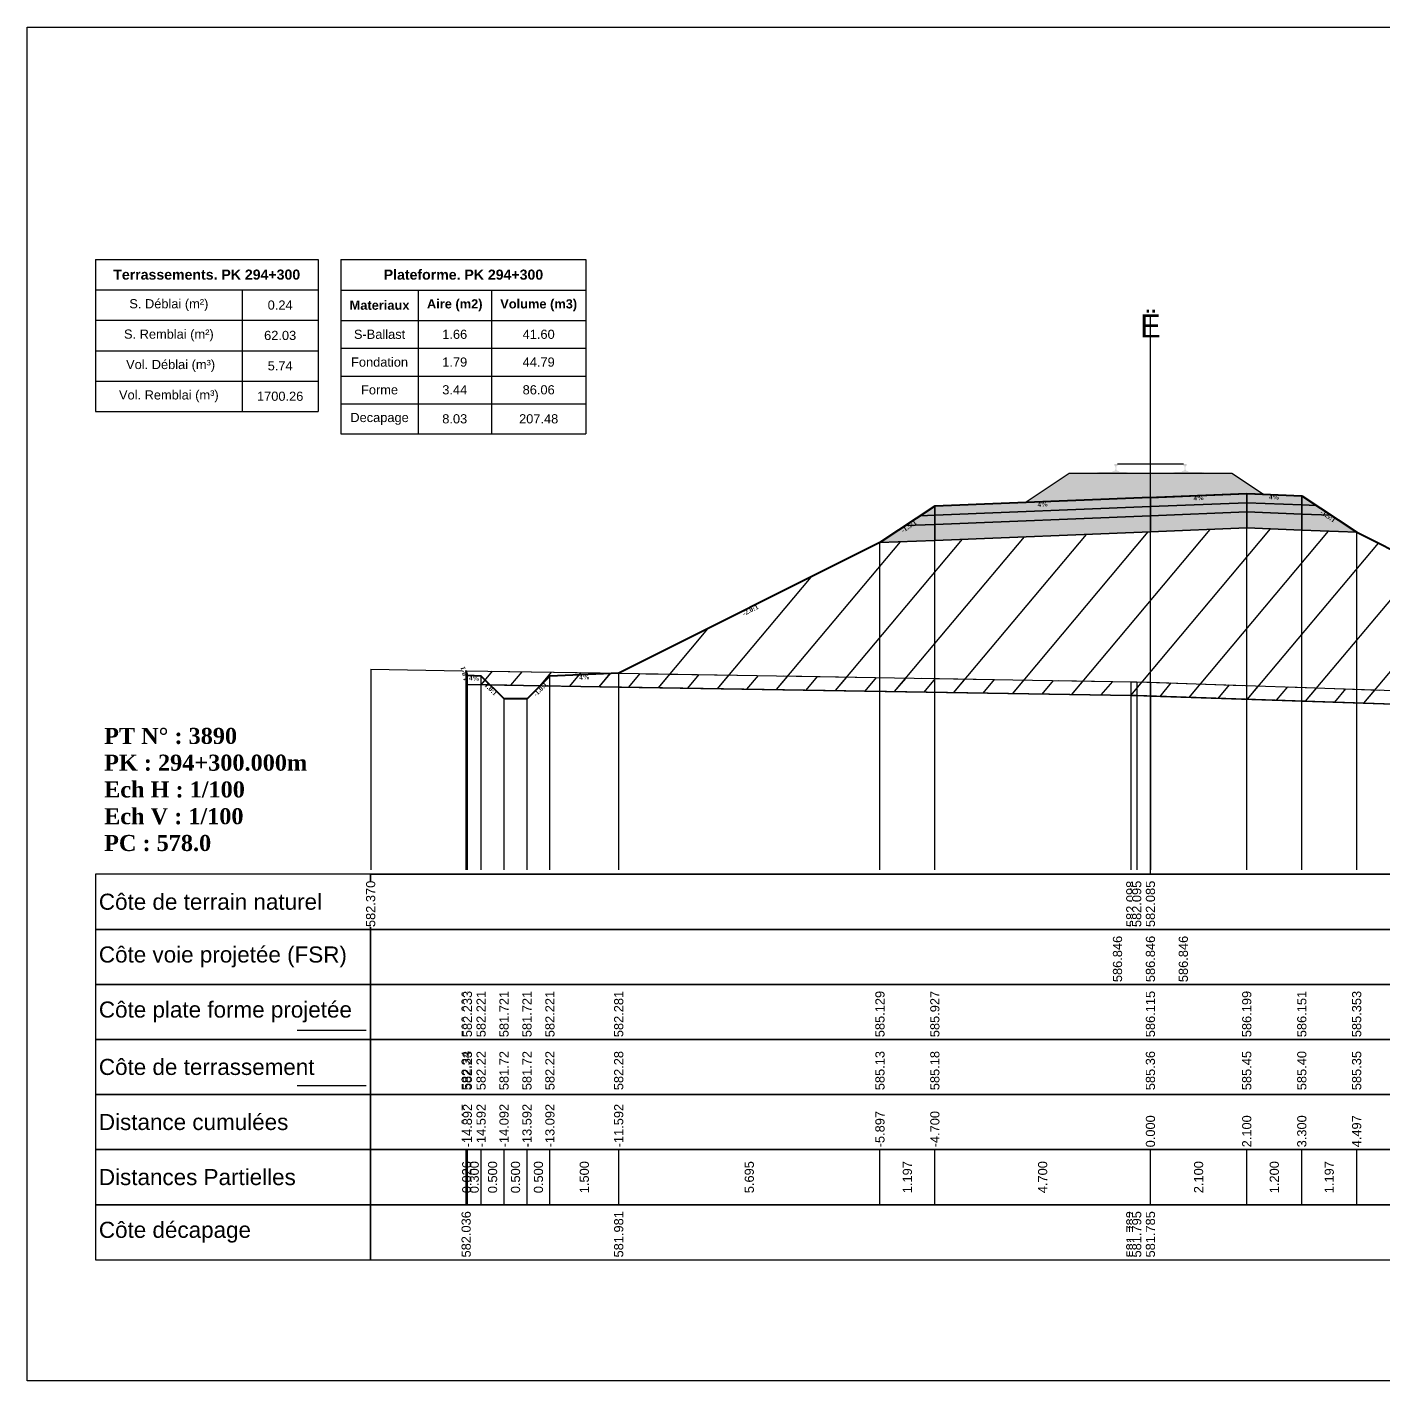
# Model space of a CAD drawing. Header units: millimetres. Extents: x 2762 to 3076, y 916 to 3305.
# Drawn here: x 2797.56 to 2827.14, y 2045.65 to 2075.15 of the extents above; entities that cross this region are included whole.
import ezdxf

# ---------------------------------------------------------------- set-up
doc = ezdxf.new("R2010")
doc.units = ezdxf.units.MM
doc.header["$LTSCALE"] = 2
doc.linetypes.add('CACHE', pattern=[9.525, 6.35, -3.175])
doc.linetypes.add('DASHED', pattern=[0.75, 0.5, -0.25])
for name, color, linetype in [('C-ANNO-TABL', 1, 'Continuous'), ('C-ANNO-TABL-TEXT', 150, 'Continuous'), ('C-ANNO-TABL-TITL', 150, 'Continuous'), ('C-ANNO-TABL-TTBL', 5, 'Continuous'), ('C-ROAD-CORR', 5, 'Continuous'), ('C-ROAD-SCTN', 7, 'Continuous')]:
    doc.layers.add(name, color=color, linetype=linetype)
doc.styles.add('ARIAL', font='arial.ttf')
doc.styles.add('C3D_Etiquette', font='romans.shx')
doc.styles.add('C3D_Profil_Travers', font='romans.shx')
doc.styles.get("Standard").update_dxf_attribs({"font": 'arial.ttf'})

msp = doc.modelspace()

# ---------------------------------------------------------------- hatches: boundary and pattern name
at = {"linetype": 'Continuous', "lineweight": -3}
h = msp.add_hatch(dxfattribs=at)
h.set_pattern_fill('GRAVEL', color=252, scale=0.009, style=0)
h.set_pattern_definition([(228.0128, (2819.486781, 2065.017704), (-1.8288, -2.0574), [0.030755, -3.0447435]), (184.96974, (2819.466207, 2064.994844), (2.743199999, 0.228600013), [0.0527764, -5.2248644]), (132.51045, (2819.413629, 2064.990272), (2.286, -2.5146), [0.0372133, -3.684125]), (267.2737, (2819.324475, 2064.933122), (0.2286, 4.572), [0.0480604, -4.7579794]), (292.83365, (2819.322189, 2064.885116), (-1.143, 2.7432), [0.047127, -4.6655827]), (357.2737, (2819.340477, 2064.841682), (-4.572, 0.2286), [0.0480604, -4.7579794]), (37.69424, (2819.388483, 2064.839396), (-2.9718, -2.286), [0.0635574, -6.2921804]), (72.25533, (2819.438775, 2064.878258), (1.6002, 5.0292), [0.0600048, -5.940473]), (121.42957, (2819.457063, 2064.935408), (-1.8288, 2.9718), [0.048223, -4.774099]), (175.23636, (2819.431917, 2064.976556), (2.5146, -0.2286), [0.055054, -2.697654]), (222.39744, (2819.377053, 2064.981128), (-2.7432, -2.5146), [0.071197, -7.0485095]), (138.81407, (2819.55079, 2064.930836), (-1.6002, 1.3716), [0.0243004, -2.405751]), (171.46923, (2819.532501, 2064.946838), (2.9718, -0.4572), [0.0462314, -4.5769175]), (225, (2819.48678, 2064.9537), (-3e-17, -0.2286), [0.032329, -0.29096]), (203.1986, (2819.47078, 2064.981128), (1.143, 0.4572), [0.01741, -1.723556]), (291.8014, (2819.454777, 2064.97427), (-0.2286, 0.6858), [0.024621, -1.206428]), (30.9638, (2819.46392, 2064.95141), (0.6858, 0.4572), [0.039989, -1.292967]), (161.565, (2819.49821, 2064.971984), (0.4572, -0.2286), [0.028916, -0.693981]), (16.38954, (2819.322189, 2064.97427), (2.286, 0.6858), [0.040508, -4.0102944]), (70.34618, (2819.361051, 2064.9857), (-0.9144, -2.5146), [0.033984, -3.3643994]), (293.1986, (2819.49821, 2065.017704), (-0.4572, 1.143), [0.034819, -1.7061465]), (343.61046, (2819.511927, 2064.9857), (-2.286, 0.6858), [0.040508, -4.0102944]), (339.44395, (2819.32219, 2064.832538), (-1.143, 0.4572), [0.039063, -1.914096]), (294.77514, (2819.358765, 2064.818822), (-1.143, 2.5146), [0.0327305, -3.2403234]), (66.8014, (2819.500497, 2064.789104), (0.4572, 1.143), [0.034819, -1.7061465]), (17.35402, (2819.514213, 2064.821108), (-2.9718, -0.9144), [0.0383204, -3.793714]), (69.44395, (2819.388483, 2064.789104), (-0.4572, -1.143), [0.0195316, -1.933628]), (101.3099, (2819.48678, 2064.789104), (-0.2286, 0.9144), [0.011656, -1.1539795]), (165.9638, (2819.484495, 2064.800534), (0.6858, -0.2286), [0.047127, -0.895415]), (186.009, (2819.438775, 2064.811964), (2.286, 0.2286), [0.043674, -4.323723]), (303.69, (2819.46392, 2064.930836), (-0.2286, 0.4572), [0.032969, -0.79126]), (353.15723, (2819.482209, 2064.903404), (3.8862, -0.4572), [0.05756, -5.698441]), (60.9454, (2819.53936, 2064.896546), (-0.9144, -1.6002), [0.023536, -2.330045]), (90, (2819.5508, 2064.91712), (-0.2286, 0.2286), [0.013716, -0.214884]), (120.25644, (2819.434203, 2064.818822), (0.9144, -1.6002), [0.031758, -3.1440547]), (48.0128, (2819.418201, 2064.846254), (1.8288, 2.0574), [0.06151, -3.0139886]), (0, (2819.45935, 2064.89197), (0.2286, 0.2286), [0.059436, -0.169164]), (325.30485, (2819.518785, 2064.891974), (2.286, -1.6002), [0.036145, -3.5783385]), (254.0546, (2819.548503, 2064.8714), (-0.2286, -0.9144), [0.033285, -1.6309485]), (207.64598, (2819.539359, 2064.839396), (-4.3434, -2.286), [0.054193, -5.365122]), (175.42608, (2819.491353, 2064.81425), (-2.9718, 0.2286), [0.0573327, -5.675926])])
h.paths.add_polyline_path([(2819.322, 2064.789), (2820.28, 2065.427), (2823.83, 2065.427), (2824.519, 2064.968), (2824.155, 2064.982)])
msp.add_hatch(color=254, dxfattribs=at).paths.add_polyline_path([(2820.837, 2065.246), (2820.837, 2065.431), (2820.952, 2065.452), (2821.3, 2065.452), (2821.3, 2065.457), (2821.226, 2065.457), (2821.226, 2065.467), (2821.227, 2065.468), (2821.229, 2065.469), (2821.23, 2065.469), (2821.25, 2065.471), (2821.253, 2065.471), (2821.256, 2065.473), (2821.284, 2065.483), (2821.287, 2065.484), (2821.288, 2065.486), (2821.289, 2065.487), (2821.29, 2065.491), (2821.291, 2065.498), (2821.292, 2065.507), (2821.293, 2065.518), (2821.293, 2065.542), (2821.292, 2065.557), (2821.292, 2065.564), (2821.291, 2065.57), (2821.29, 2065.574), (2821.29, 2065.576), (2821.289, 2065.58), (2821.288, 2065.581), (2821.287, 2065.583), (2821.286, 2065.584), (2821.285, 2065.585), (2821.269, 2065.59), (2821.267, 2065.592), (2821.266, 2065.593), (2821.265, 2065.594), (2821.265, 2065.597), (2821.265, 2065.615), (2821.266, 2065.62), (2821.267, 2065.622), (2821.269, 2065.624), (2821.271, 2065.626), (2821.274, 2065.627), (2821.275, 2065.627), (2821.279, 2065.628), (2821.283, 2065.629), (2821.286, 2065.629), (2821.29, 2065.629), (2821.295, 2065.629), (2821.298, 2065.629), (2821.301, 2065.629), (2821.305, 2065.629), (2821.308, 2065.629), (2821.312, 2065.629), (2821.317, 2065.629), (2821.32, 2065.629), (2821.324, 2065.628), (2821.328, 2065.627), (2821.329, 2065.627), (2821.331, 2065.626), (2821.334, 2065.624), (2821.336, 2065.622), (2821.337, 2065.62), (2821.337, 2065.615), (2821.337, 2065.597), (2821.337, 2065.594), (2821.337, 2065.593), (2821.336, 2065.592), (2821.334, 2065.59), (2821.318, 2065.585), (2821.317, 2065.584), (2821.315, 2065.583), (2821.314, 2065.581), (2821.314, 2065.58), (2821.313, 2065.576), (2821.312, 2065.574), (2821.312, 2065.57), (2821.311, 2065.564), (2821.31, 2065.557), (2821.31, 2065.542), (2821.31, 2065.518), (2821.311, 2065.507), (2821.312, 2065.498), (2821.313, 2065.491), (2821.314, 2065.487), (2821.315, 2065.486), (2821.316, 2065.484), (2821.318, 2065.483), (2821.347, 2065.473), (2821.35, 2065.471), (2821.353, 2065.471), (2821.373, 2065.469), (2821.374, 2065.469), (2821.375, 2065.468), (2821.376, 2065.467), (2821.376, 2065.457), (2821.302, 2065.457), (2821.302, 2065.452), (2821.506, 2065.452), (2821.638, 2065.421), (2822.472, 2065.421), (2822.603, 2065.452), (2822.807, 2065.452), (2822.807, 2065.457), (2822.733, 2065.457), (2822.733, 2065.467), (2822.734, 2065.468), (2822.736, 2065.469), (2822.737, 2065.469), (2822.757, 2065.471), (2822.76, 2065.471), (2822.763, 2065.473), (2822.791, 2065.483), (2822.794, 2065.484), (2822.795, 2065.486), (2822.796, 2065.487), (2822.797, 2065.491), (2822.798, 2065.498), (2822.799, 2065.507), (2822.8, 2065.518), (2822.8, 2065.542), (2822.799, 2065.557), (2822.799, 2065.564), (2822.798, 2065.57), (2822.797, 2065.574), (2822.797, 2065.576), (2822.796, 2065.58), (2822.795, 2065.581), (2822.794, 2065.583), (2822.793, 2065.584), (2822.792, 2065.585), (2822.776, 2065.59), (2822.774, 2065.592), (2822.773, 2065.593), (2822.772, 2065.594), (2822.772, 2065.597), (2822.772, 2065.615), (2822.773, 2065.62), (2822.774, 2065.622), (2822.776, 2065.624), (2822.778, 2065.626), (2822.781, 2065.627), (2822.782, 2065.627), (2822.786, 2065.628), (2822.79, 2065.629), (2822.793, 2065.629), (2822.797, 2065.629), (2822.802, 2065.629), (2822.805, 2065.629), (2822.808, 2065.629), (2822.812, 2065.629), (2822.815, 2065.629), (2822.819, 2065.629), (2822.824, 2065.629), (2822.827, 2065.629), (2822.831, 2065.628), (2822.835, 2065.627), (2822.836, 2065.627), (2822.838, 2065.626), (2822.841, 2065.624), (2822.843, 2065.622), (2822.844, 2065.62), (2822.844, 2065.615), (2822.844, 2065.597), (2822.844, 2065.594), (2822.844, 2065.593), (2822.843, 2065.592), (2822.841, 2065.59), (2822.825, 2065.585), (2822.824, 2065.584), (2822.822, 2065.583), (2822.821, 2065.581), (2822.821, 2065.58), (2822.82, 2065.576), (2822.819, 2065.574), (2822.819, 2065.57), (2822.818, 2065.564), (2822.817, 2065.557), (2822.817, 2065.542), (2822.817, 2065.518), (2822.818, 2065.507), (2822.819, 2065.498), (2822.82, 2065.491), (2822.821, 2065.487), (2822.822, 2065.486), (2822.823, 2065.484), (2822.825, 2065.483), (2822.854, 2065.473), (2822.857, 2065.471), (2822.86, 2065.471), (2822.88, 2065.469), (2822.881, 2065.469), (2822.882, 2065.468), (2822.883, 2065.467), (2822.883, 2065.457), (2822.809, 2065.457), (2822.809, 2065.452), (2823.157, 2065.452), (2823.272, 2065.431), (2823.272, 2065.246)])
h = msp.add_hatch(color=11, dxfattribs=at)
h.paths.add_polyline_path([(2825.355, 2064.734), (2825.355, 2064.934), (2825.674, 2064.722)])
h.paths.add_polyline_path([(2824.155, 2064.782), (2824.155, 2064.982), (2825.355, 2064.934), (2825.355, 2064.734)])
h.paths.add_polyline_path([(2822.055, 2064.698), (2822.055, 2064.898), (2824.155, 2064.982), (2824.155, 2064.782)])
h.paths.add_polyline_path([(2817.355, 2064.51), (2817.355, 2064.71), (2822.055, 2064.898), (2822.055, 2064.698)])
h.paths.add_polyline_path([(2817.035, 2064.498), (2817.355, 2064.71), (2817.355, 2064.51)])
h = msp.add_hatch(color=83, dxfattribs=at)
h.paths.add_polyline_path([(2825.355, 2064.184), (2825.355, 2064.534), (2825.993, 2064.509), (2826.551, 2064.137)])
h.paths.add_polyline_path([(2824.155, 2064.232), (2824.155, 2064.582), (2825.355, 2064.534), (2825.355, 2064.184)])
h.paths.add_polyline_path([(2822.055, 2064.148), (2822.055, 2064.498), (2824.155, 2064.582), (2824.155, 2064.232)])
h.paths.add_polyline_path([(2817.355, 2063.96), (2817.355, 2064.31), (2822.055, 2064.498), (2822.055, 2064.148)])
h.paths.add_polyline_path([(2816.158, 2063.913), (2816.716, 2064.285), (2817.355, 2064.31), (2817.355, 2063.96)])
h = msp.add_hatch(color=30, dxfattribs=at)
h.paths.add_polyline_path([(2825.355, 2064.534), (2825.355, 2064.734), (2825.674, 2064.722), (2825.993, 2064.509)])
h.paths.add_polyline_path([(2824.155, 2064.582), (2824.155, 2064.782), (2825.355, 2064.734), (2825.355, 2064.534)])
h.paths.add_polyline_path([(2822.055, 2064.498), (2822.055, 2064.698), (2824.155, 2064.782), (2824.155, 2064.582)])
h.paths.add_polyline_path([(2817.355, 2064.31), (2817.355, 2064.51), (2822.055, 2064.698), (2822.055, 2064.498)])
h.paths.add_polyline_path([(2816.716, 2064.285), (2817.035, 2064.498), (2817.355, 2064.51), (2817.355, 2064.31)])
h = msp.add_hatch(dxfattribs=at)
h.set_pattern_fill('_U', color=3, angle=50, style=0, pattern_type=0)
h.set_pattern_definition([(50, (2808.7511, 2060.7933), (-0.766044, 0.642788), [])])
h.paths.add_polyline_path([(2808.751, 2060.793), (2808.963, 2061.005), (2810.463, 2061.065), (2816.158, 2063.913), (2824.155, 2064.232), (2826.551, 2064.137), (2833.888, 2060.468), (2833.888, 2060.168), (2827.981, 2060.368), (2821.755, 2060.579), (2821.627, 2060.581)])
h.paths.add_polyline_path([(2807.137, 2060.82), (2807.137, 2061.12), (2807.163, 2061.017), (2807.463, 2061.005), (2807.657, 2060.811)])
h = msp.add_hatch(dxfattribs=at)
h.set_pattern_fill('_U', color=150, scale=0.5, angle=50, style=0, pattern_type=0)
h.set_pattern_definition([(50, (2808.75113, 2060.79326), (-0.383022, 0.321394), [])])
h.paths.add_polyline_path([(2808.751, 2060.793), (2808.963, 2061.005), (2810.463, 2061.065), (2821.627, 2060.881), (2821.755, 2060.879), (2827.981, 2060.668), (2833.888, 2060.468), (2833.888, 2060.168), (2827.981, 2060.368), (2821.755, 2060.579), (2821.627, 2060.581)])
h.paths.add_polyline_path([(2807.137, 2061.12), (2810.463, 2061.065), (2808.963, 2061.005), (2808.751, 2060.793), (2807.657, 2060.811), (2807.463, 2061.005), (2807.163, 2061.017)])
h.paths.add_polyline_path([(2807.137, 2060.82), (2807.137, 2061.12), (2807.163, 2061.017), (2807.463, 2061.005), (2807.657, 2060.811)])

# ---------------------------------------------------------------- linework, layer by layer
at = {"color": 7, "linetype": 'Continuous', "lineweight": -3}
for p, q in [((2822.055, 2056.684), (2822.055, 2068.884)), ((2805.054, 2056.684), (2839.056, 2056.684)), ((2807.137, 2049.484), (2807.137, 2050.684)), ((2807.163, 2049.484), (2807.163, 2050.684)), ((2807.163, 2049.484), (2807.163, 2050.684)), ((2807.463, 2049.484), (2807.463, 2050.684)), ((2807.463, 2049.484), (2807.463, 2050.684)), ((2807.963, 2049.484), (2807.963, 2050.684)), ((2807.963, 2049.484), (2807.963, 2050.684)), ((2808.463, 2049.484), (2808.463, 2050.684)), ((2808.463, 2049.484), (2808.463, 2050.684)), ((2808.963, 2049.484), (2808.963, 2050.684)), ((2808.963, 2049.484), (2808.963, 2050.684)), ((2810.463, 2049.484), (2810.463, 2050.684)), ((2810.463, 2049.484), (2810.463, 2050.684)), ((2816.158, 2049.484), (2816.158, 2050.684)), ((2816.158, 2049.484), (2816.158, 2050.684)), ((2817.355, 2049.484), (2817.355, 2050.684)), ((2817.355, 2049.484), (2817.355, 2050.684)), ((2822.055, 2049.484), (2822.055, 2050.684)), ((2822.055, 2049.484), (2822.055, 2050.684)), ((2824.155, 2049.484), (2824.155, 2050.684)), ((2824.155, 2049.484), (2824.155, 2050.684)), ((2825.355, 2049.484), (2825.355, 2050.684)), ((2825.355, 2049.484), (2825.355, 2050.684)), ((2826.551, 2049.484), (2826.551, 2050.684)), ((2826.551, 2049.484), (2826.551, 2050.684))]:
    msp.add_line(p, q, dxfattribs=at)
at = {"color": 251, "linetype": 'Continuous', "lineweight": -3}
for p, q in [((2819.322, 2064.789), (2820.28, 2065.427)), ((2820.28, 2065.427), (2823.83, 2065.427)), ((2823.83, 2065.427), (2824.519, 2064.968)), ((2817.355, 2064.71), (2822.055, 2064.898)), ((2824.155, 2064.982), (2819.322, 2064.789)), ((2822.055, 2064.898), (2824.155, 2064.982)), ((2822.055, 2064.698), (2822.055, 2064.898)), ((2822.055, 2064.898), (2822.055, 2064.698)), ((2824.519, 2064.968), (2824.155, 2064.982)), ((2824.155, 2064.782), (2824.155, 2064.982)), ((2824.155, 2064.982), (2825.355, 2064.934)), ((2824.155, 2064.982), (2824.155, 2064.782)), ((2825.355, 2064.734), (2825.355, 2064.934)), ((2825.355, 2064.934), (2825.674, 2064.722)), ((2825.355, 2064.934), (2825.355, 2064.734)), ((2817.035, 2064.498), (2817.355, 2064.71)), ((2817.355, 2064.51), (2817.355, 2064.71)), ((2817.355, 2064.71), (2817.355, 2064.51)), ((2822.055, 2064.698), (2817.355, 2064.51)), ((2824.155, 2064.782), (2822.055, 2064.698)), ((2825.355, 2064.734), (2824.155, 2064.782)), ((2825.674, 2064.722), (2825.355, 2064.734)), ((2817.355, 2064.51), (2817.035, 2064.498))]:
    msp.add_line(p, q, dxfattribs=at)
at = {"color": 53, "linetype": 'Continuous', "lineweight": -3}
for p, q in [((2817.355, 2064.51), (2822.055, 2064.698)), ((2822.055, 2064.698), (2824.155, 2064.782)), ((2822.055, 2064.498), (2822.055, 2064.698)), ((2822.055, 2064.698), (2822.055, 2064.498)), ((2824.155, 2064.582), (2822.055, 2064.498)), ((2822.055, 2064.498), (2824.155, 2064.582)), ((2824.155, 2064.582), (2824.155, 2064.782)), ((2824.155, 2064.782), (2825.355, 2064.734)), ((2824.155, 2064.782), (2824.155, 2064.582)), ((2825.355, 2064.534), (2824.155, 2064.582)), ((2824.155, 2064.232), (2824.155, 2064.582)), ((2824.155, 2064.582), (2825.355, 2064.534)), ((2824.155, 2064.582), (2824.155, 2064.232)), ((2825.355, 2064.534), (2825.355, 2064.734)), ((2825.355, 2064.734), (2825.674, 2064.722)), ((2825.355, 2064.734), (2825.355, 2064.534)), ((2825.674, 2064.722), (2825.993, 2064.509)), ((2816.158, 2063.913), (2816.716, 2064.285)), ((2816.716, 2064.285), (2817.035, 2064.498)), ((2817.355, 2064.31), (2816.716, 2064.285)), ((2816.716, 2064.285), (2817.355, 2064.31)), ((2817.035, 2064.498), (2817.355, 2064.51)), ((2817.355, 2064.31), (2817.355, 2064.51)), ((2817.355, 2064.51), (2817.355, 2064.31)), ((2822.055, 2064.498), (2817.355, 2064.31)), ((2817.355, 2064.31), (2822.055, 2064.498)), ((2817.355, 2063.96), (2817.355, 2064.31)), ((2817.355, 2064.31), (2817.355, 2063.96)), ((2822.055, 2064.148), (2822.055, 2064.498)), ((2822.055, 2064.498), (2822.055, 2064.148)), ((2825.993, 2064.509), (2825.355, 2064.534)), ((2825.355, 2064.184), (2825.355, 2064.534)), ((2825.355, 2064.534), (2825.993, 2064.509)), ((2825.355, 2064.534), (2825.355, 2064.184)), ((2825.993, 2064.509), (2826.551, 2064.137)), ((2817.355, 2063.96), (2816.158, 2063.913)), ((2822.055, 2064.148), (2817.355, 2063.96)), ((2824.155, 2064.232), (2822.055, 2064.148)), ((2825.355, 2064.184), (2824.155, 2064.232)), ((2826.551, 2064.137), (2825.355, 2064.184))]:
    msp.add_line(p, q, dxfattribs=at)
at = {"color": 253, "linetype": 'Continuous', "lineweight": -3}
for p, q in [((2816.158, 2063.913), (2824.155, 2064.232)), ((2824.155, 2064.232), (2826.551, 2064.137)), ((2826.551, 2064.137), (2833.888, 2060.468)), ((2810.463, 2061.065), (2816.158, 2063.913)), ((2807.137, 2061.12), (2810.463, 2061.065)), ((2807.163, 2061.017), (2807.137, 2061.12)), ((2807.137, 2060.82), (2807.137, 2061.12)), ((2807.137, 2061.12), (2807.163, 2061.017)), ((2807.137, 2060.82), (2807.137, 2061.12)), ((2807.137, 2061.12), (2807.163, 2061.017)), ((2807.463, 2061.005), (2807.163, 2061.017)), ((2807.163, 2061.017), (2807.463, 2061.005)), ((2807.163, 2061.017), (2807.463, 2061.005)), ((2807.657, 2060.811), (2807.463, 2061.005)), ((2807.463, 2061.005), (2807.657, 2060.811)), ((2807.463, 2061.005), (2807.657, 2060.811)), ((2808.751, 2060.793), (2808.963, 2061.005)), ((2808.963, 2061.005), (2808.751, 2060.793)), ((2808.751, 2060.793), (2808.963, 2061.005)), ((2808.963, 2061.005), (2810.463, 2061.065)), ((2810.463, 2061.065), (2808.963, 2061.005)), ((2808.963, 2061.005), (2810.463, 2061.065)), ((2810.463, 2061.065), (2821.627, 2060.881)), ((2807.657, 2060.811), (2807.137, 2060.82)), ((2807.657, 2060.811), (2807.137, 2060.82)), ((2808.751, 2060.793), (2807.657, 2060.811)), ((2807.657, 2060.811), (2808.751, 2060.793)), ((2807.963, 2060.505), (2807.657, 2060.811)), ((2808.751, 2060.793), (2808.463, 2060.505)), ((2821.627, 2060.581), (2808.751, 2060.793)), ((2821.627, 2060.581), (2808.751, 2060.793)), ((2821.627, 2060.881), (2821.755, 2060.879)), ((2821.755, 2060.879), (2827.981, 2060.668)), ((2808.463, 2060.505), (2807.963, 2060.505)), ((2821.755, 2060.579), (2821.627, 2060.581)), ((2821.755, 2060.579), (2821.627, 2060.581)), ((2827.981, 2060.368), (2821.755, 2060.579)), ((2827.981, 2060.368), (2821.755, 2060.579))]:
    msp.add_line(p, q, dxfattribs=at)
at = {"color": 8, "linetype": 'CACHE', "lineweight": -3}
for p, q in [((2817.355, 2056.784), (2817.355, 2063.96)), ((2822.055, 2056.784), (2822.055, 2064.148)), ((2822.055, 2056.784), (2822.055, 2064.148)), ((2824.155, 2056.784), (2824.155, 2064.232)), ((2825.355, 2056.784), (2825.355, 2064.184)), ((2826.551, 2056.784), (2826.551, 2064.137)), ((2816.158, 2056.784), (2816.158, 2063.913)), ((2807.137, 2056.784), (2807.137, 2061.12)), ((2807.163, 2056.784), (2807.163, 2061.017)), ((2807.463, 2056.784), (2807.463, 2061.005)), ((2808.963, 2056.784), (2808.963, 2061.005)), ((2810.463, 2056.784), (2810.463, 2061.065)), ((2807.963, 2056.784), (2807.963, 2060.505)), ((2808.463, 2056.784), (2808.463, 2060.505))]:
    msp.add_line(p, q, dxfattribs=at)
at = {"color": 105, "linetype": 'DASHED', "lineweight": -3, "ltscale": 2}
for p, q in [((2805.055, 2061.154), (2821.627, 2060.881)), ((2821.627, 2060.881), (2821.755, 2060.879)), ((2821.755, 2060.879), (2822.055, 2060.869)), ((2822.055, 2060.869), (2827.981, 2060.668))]:
    msp.add_line(p, q, dxfattribs=at)
at = {"color": 98, "linetype": 'CACHE', "lineweight": -3}
for p, q in [((2805.055, 2061.154), (2805.055, 2056.784)), ((2821.627, 2060.881), (2821.627, 2056.784)), ((2821.755, 2060.879), (2821.755, 2056.784)), ((2822.055, 2060.869), (2822.055, 2056.784))]:
    msp.add_line(p, q, dxfattribs=at)
at = {"color": 6, "linetype": 'Continuous', "lineweight": -3}
for p, q in [((2807.137, 2060.82), (2810.463, 2060.765)), ((2810.463, 2060.765), (2821.627, 2060.581)), ((2821.627, 2060.581), (2821.686, 2060.58)), ((2821.686, 2060.58), (2821.755, 2060.579)), ((2821.755, 2060.579), (2822.055, 2060.569)), ((2822.055, 2060.569), (2827.981, 2060.368))]:
    msp.add_line(p, q, dxfattribs=at)
at = {"color": 154, "linetype": 'Continuous', "lineweight": -3}
msp.add_line((2803.454, 2053.284), (2804.954, 2053.284), dxfattribs=at)
at = {"color": 1, "linetype": 'Continuous', "lineweight": -3}
msp.add_line((2803.454, 2052.084), (2804.954, 2052.084), dxfattribs=at)
at = {"color": 7, "linetype": 'Continuous', "lineweight": -3}
for points in [[(2805.054, 2055.484), (2805.054, 2056.684), (2799.054, 2056.684), (2799.054, 2055.484)], [(2805.054, 2055.484), (2839.056, 2055.484), (2839.056, 2056.684), (2805.054, 2056.684)], [(2805.054, 2054.284), (2805.054, 2055.484), (2799.054, 2055.484), (2799.054, 2054.284)], [(2805.054, 2054.284), (2839.056, 2054.284), (2839.056, 2055.484), (2805.054, 2055.484)], [(2805.054, 2053.084), (2805.054, 2054.284), (2799.054, 2054.284), (2799.054, 2053.084)], [(2805.054, 2053.084), (2839.056, 2053.084), (2839.056, 2054.284), (2805.054, 2054.284)], [(2805.054, 2051.884), (2805.054, 2053.084), (2799.054, 2053.084), (2799.054, 2051.884)], [(2805.054, 2051.884), (2839.056, 2051.884), (2839.056, 2053.084), (2805.054, 2053.084)], [(2805.054, 2050.684), (2805.054, 2051.884), (2799.054, 2051.884), (2799.054, 2050.684)], [(2805.054, 2050.684), (2839.056, 2050.684), (2839.056, 2051.884), (2805.054, 2051.884)], [(2805.054, 2049.484), (2805.054, 2050.684), (2799.054, 2050.684), (2799.054, 2049.484)], [(2805.054, 2049.484), (2839.056, 2049.484), (2839.056, 2050.684), (2805.054, 2050.684)], [(2805.054, 2048.284), (2805.054, 2049.484), (2799.054, 2049.484), (2799.054, 2048.284)], [(2805.054, 2048.284), (2839.056, 2048.284), (2839.056, 2049.484), (2805.054, 2049.484)]]:
    msp.add_3dface(points, dxfattribs=at)
at = {"layer": 'C-ANNO-TABL', "color": 7, "linetype": 'Continuous', "lineweight": -3}
for p, q in [((2799.054, 2069.419), (2802.254, 2069.419)), ((2802.254, 2069.419), (2803.907, 2069.419)), ((2802.254, 2069.419), (2802.254, 2068.757)), ((2804.407, 2069.416), (2806.089, 2069.416)), ((2806.089, 2069.416), (2807.685, 2069.416)), ((2806.089, 2069.416), (2806.089, 2068.754)), ((2807.685, 2069.416), (2809.748, 2069.416)), ((2807.685, 2069.416), (2807.685, 2068.754)), ((2799.054, 2068.757), (2802.254, 2068.757)), ((2802.254, 2068.757), (2803.907, 2068.757)), ((2802.254, 2068.757), (2802.254, 2068.095)), ((2804.407, 2068.754), (2806.089, 2068.754)), ((2806.089, 2068.754), (2807.685, 2068.754)), ((2806.089, 2068.754), (2806.089, 2068.147)), ((2807.685, 2068.754), (2809.748, 2068.754)), ((2807.685, 2068.754), (2807.685, 2068.147)), ((2799.054, 2068.095), (2802.254, 2068.095)), ((2802.254, 2068.095), (2803.907, 2068.095)), ((2802.254, 2068.095), (2802.254, 2067.432)), ((2804.407, 2068.147), (2806.089, 2068.147)), ((2806.089, 2068.147), (2807.685, 2068.147)), ((2806.089, 2068.147), (2806.089, 2067.543)), ((2807.685, 2068.147), (2809.748, 2068.147)), ((2807.685, 2068.147), (2807.685, 2067.543)), ((2804.407, 2067.543), (2806.089, 2067.543)), ((2806.089, 2067.543), (2807.685, 2067.543)), ((2806.089, 2067.543), (2806.089, 2066.939)), ((2807.685, 2067.543), (2809.748, 2067.543)), ((2807.685, 2067.543), (2807.685, 2066.939)), ((2799.054, 2067.432), (2802.254, 2067.432)), ((2802.254, 2067.432), (2803.907, 2067.432)), ((2802.254, 2067.432), (2802.254, 2066.77)), ((2804.407, 2066.939), (2806.089, 2066.939)), ((2806.089, 2066.939), (2807.685, 2066.939)), ((2806.089, 2066.939), (2806.089, 2066.28)), ((2807.685, 2066.939), (2809.748, 2066.939)), ((2807.685, 2066.939), (2807.685, 2066.28))]:
    msp.add_line(p, q, dxfattribs=at)
at = {"layer": 'C-ANNO-TABL-TTBL', "color": 7, "linetype": 'Continuous', "lineweight": -3}
for p, q in [((2799.054, 2070.084), (2803.907, 2070.084)), ((2799.054, 2070.084), (2799.054, 2069.419)), ((2803.907, 2070.084), (2803.907, 2069.419)), ((2804.407, 2070.084), (2809.748, 2070.084)), ((2804.407, 2070.084), (2804.407, 2069.416)), ((2809.748, 2070.084), (2809.748, 2069.416)), ((2799.054, 2069.419), (2799.054, 2068.757)), ((2803.907, 2069.419), (2803.907, 2068.757)), ((2804.407, 2069.416), (2804.407, 2068.754)), ((2809.748, 2069.416), (2809.748, 2068.754)), ((2799.054, 2068.757), (2799.054, 2068.095)), ((2803.907, 2068.757), (2803.907, 2068.095)), ((2804.407, 2068.754), (2804.407, 2068.147)), ((2809.748, 2068.754), (2809.748, 2068.147)), ((2799.054, 2068.095), (2799.054, 2067.432)), ((2803.907, 2068.095), (2803.907, 2067.432)), ((2804.407, 2068.147), (2804.407, 2067.543)), ((2809.748, 2068.147), (2809.748, 2067.543)), ((2804.407, 2067.543), (2804.407, 2066.939)), ((2809.748, 2067.543), (2809.748, 2066.939)), ((2799.054, 2067.432), (2799.054, 2066.77)), ((2803.907, 2067.432), (2803.907, 2066.77)), ((2804.407, 2066.939), (2804.407, 2066.28)), ((2809.748, 2066.939), (2809.748, 2066.28)), ((2799.054, 2066.77), (2802.254, 2066.77)), ((2802.254, 2066.77), (2803.907, 2066.77)), ((2804.407, 2066.28), (2806.089, 2066.28)), ((2806.089, 2066.28), (2807.685, 2066.28)), ((2807.685, 2066.28), (2809.748, 2066.28))]:
    msp.add_line(p, q, dxfattribs=at)
at = {"layer": 'C-ROAD-CORR', "color": 1, "linetype": 'Continuous', "lineweight": 40}
for p, q in [((2822.055, 2064.898), (2817.355, 2064.71)), ((2822.055, 2064.898), (2824.155, 2064.982)), ((2824.155, 2064.982), (2825.355, 2064.934)), ((2825.355, 2064.934), (2826.551, 2064.137)), ((2817.355, 2064.71), (2816.158, 2063.913)), ((2826.551, 2064.137), (2833.888, 2060.468)), ((2816.158, 2063.913), (2810.463, 2061.065)), ((2807.163, 2061.017), (2807.137, 2061.12)), ((2807.463, 2061.005), (2807.163, 2061.017)), ((2807.963, 2060.505), (2807.463, 2061.005)), ((2808.963, 2061.005), (2808.463, 2060.505)), ((2810.463, 2061.065), (2808.963, 2061.005)), ((2808.463, 2060.505), (2807.963, 2060.505))]:
    msp.add_line(p, q, dxfattribs=at)
at = {"layer": 'C-ROAD-CORR', "color": 102, "linetype": 'Continuous', "lineweight": -3, "ltscale": 0.5}
for p, q in [((2817.355, 2063.96), (2816.158, 2063.913)), ((2822.055, 2064.148), (2817.355, 2063.96)), ((2822.055, 2064.148), (2824.155, 2064.232)), ((2824.155, 2064.232), (2825.355, 2064.184)), ((2825.355, 2064.184), (2826.551, 2064.137))]:
    msp.add_line(p, q, dxfattribs=at)
at = {"layer": 'C-ROAD-CORR', "color": 1, "linetype": 'Continuous', "lineweight": -3}
for p, q in [((2807.963, 2060.505), (2807.463, 2061.005)), ((2808.963, 2061.005), (2808.463, 2060.505))]:
    msp.add_line(p, q, dxfattribs=at)
at = {"layer": 'C-ROAD-SCTN', "color": 140, "linetype": 'Continuous', "lineweight": -3}
for p, q in [((2819.322, 2064.789), (2820.28, 2065.427)), ((2820.28, 2065.427), (2820.323, 2065.427)), ((2820.323, 2065.427), (2822.055, 2065.427)), ((2822.055, 2065.427), (2823.786, 2065.427)), ((2823.786, 2065.427), (2823.83, 2065.427)), ((2823.83, 2065.427), (2824.519, 2064.968))]:
    msp.add_line(p, q, dxfattribs=at)
at = {"layer": 'C-ROAD-SCTN', "color": 154, "linetype": 'Continuous', "lineweight": -3}
for p, q in [((2821.337, 2065.629), (2822.055, 2065.629)), ((2822.055, 2065.629), (2822.772, 2065.629)), ((2817.355, 2064.71), (2822.055, 2064.898)), ((2822.055, 2064.898), (2824.155, 2064.982)), ((2824.155, 2064.982), (2825.355, 2064.934)), ((2825.355, 2064.934), (2826.551, 2064.137)), ((2816.158, 2063.913), (2817.355, 2064.71)), ((2826.551, 2064.137), (2833.888, 2060.468)), ((2810.463, 2061.065), (2816.158, 2063.913)), ((2807.137, 2061.12), (2807.163, 2061.017)), ((2807.163, 2061.017), (2807.463, 2061.005)), ((2807.463, 2061.005), (2807.963, 2060.505)), ((2808.463, 2060.505), (2808.963, 2061.005)), ((2808.963, 2061.005), (2810.463, 2061.065)), ((2807.963, 2060.505), (2808.463, 2060.505))]:
    msp.add_line(p, q, dxfattribs=at)
at = {"layer": 'C-ROAD-SCTN', "color": 1, "linetype": 'Continuous', "lineweight": -3}
for p, q in [((2816.158, 2063.913), (2817.355, 2063.96)), ((2817.355, 2063.96), (2822.055, 2064.148)), ((2822.055, 2064.148), (2824.155, 2064.232)), ((2824.155, 2064.232), (2825.355, 2064.184)), ((2825.355, 2064.184), (2826.551, 2064.137)), ((2826.551, 2064.137), (2833.888, 2060.468)), ((2810.463, 2061.065), (2816.158, 2063.913)), ((2807.137, 2061.12), (2807.163, 2061.017)), ((2807.163, 2061.017), (2807.463, 2061.005)), ((2807.463, 2061.005), (2807.963, 2060.505)), ((2808.463, 2060.505), (2808.963, 2061.005)), ((2808.963, 2061.005), (2810.463, 2061.065)), ((2807.963, 2060.505), (2808.463, 2060.505))]:
    msp.add_line(p, q, dxfattribs=at)

# ---------------------------------------------------------------- texts
at = {"color": 7, "linetype": 'Continuous', "lineweight": -3}
for s, insert, char_height, attachment_point, style in [('{\\fWingdings|b0|i0|c2|p0;Ë}', (2822.055, 2068.384), 0.5, 8, 'C3D_Profil_Travers'), ('{\\fTimes New Roman|b1|i0|c0|p18;PT N° : 3890\\PPK : 294+300.000m\\PEch H : 1/100\\PEch V : 1/100\\PPC : 578.0}', (2799.243, 2057.184), 0.35, 7, 'C3D_Profil_Travers'), ('{\\fArial|b0|i0|c0|p34;Côte de terrain naturel}', (2799.129, 2056.084), 0.35, 4, 'C3D_Etiquette'), ('{\\fArial|b0|i0|c0|p34;Côte plate forme projetée}', (2799.129, 2053.684), 0.35, 4, 'C3D_Etiquette'), ('{\\fArial|b0|i0|c0|p34;Côte de terrassement}', (2799.129, 2052.484), 0.35, 4, 'C3D_Etiquette'), ('{\\fArial|b0|i0|c0|p34;Distance cumulées}', (2799.129, 2051.284), 0.35, 4, 'C3D_Etiquette'), ('{\\fArial|b0|i0|c0|p34;Distances Partielles}', (2799.129, 2050.084), 0.35, 4, 'C3D_Etiquette'), ('{\\fArial|b0|i0|c0|p34;Côte décapage}', (2799.129, 2048.884), 0.35, 4, 'C3D_Etiquette')]:
    msp.add_mtext(s, dxfattribs=dict(at, insert=insert, char_height=char_height, attachment_point=attachment_point, style=style))
at = {"color": 7, "linetype": 'Continuous', "lineweight": -3, "char_height": 0.1, "style": 'C3D_Etiquette'}
for s, insert, width, attachment_point, rotation in [('{\\fTimes New Roman|b1|i0|c0|p18;4%}', (2823.105, 2064.936), 0.37094, 2, 2.2906), ('{\\fTimes New Roman|b1|i0|c0|p18;4%}', (2824.754, 2064.954), 0.42071, 2, 357.7094), ('{\\fTimes New Roman|b1|i0|c0|p18;4%}', (2819.705, 2064.8), 0.42071, 2, 2.2906), ('{\\fTimes New Roman|b1|i0|c0|p18;-1.5:1}', (2825.951, 2064.532), 0.34598, 2, 326.3099), ('{\\fTimes New Roman|b1|i0|c0|p18;-1.5:1}', (2816.758, 2064.308), 0.34598, 2, 33.6901), ('{\\fTimes New Roman|b1|i0|c0|p18;-2.0:1}', (2813.312, 2062.485), 0.34598, 2, 26.5651), ('{\\fTimes New Roman|b1|i0|c0|p18;1.0:1}', (2807.146, 2061.067), 0.29446, 8, 104.0362), ('{\\fTimes New Roman|b1|i0|c0|p18;4%}', (2807.313, 2061.007), 0.37094, 2, 357.7094), ('{\\fTimes New Roman|b1|i0|c0|p18;4%}', (2809.713, 2061.031), 0.42071, 2, 2.2906), ('{\\fTimes New Roman|b1|i0|c0|p18;1.0:1}', (2807.71, 2060.752), 0.29001, 2, 315), ('{\\fTimes New Roman|b1|i0|c0|p18;-1.0:1}', (2808.716, 2060.752), 0.34598, 2, 45)]:
    msp.add_mtext(s, dxfattribs=dict(at, insert=insert, width=width, attachment_point=attachment_point, rotation=rotation))
at = {"color": 7, "linetype": 'Continuous', "lineweight": -3, "insert": (2799.129, 2054.884), "char_height": 0.35, "attachment_point": 4}
msp.add_mtext('{\\fArial|b0|i0|c0|p34;Côte voie projetée (FSR)}', dxfattribs=at)
at = {"color": 7, "linetype": 'Continuous', "lineweight": -3, "char_height": 0.2, "rotation": 90, "style": 'C3D_Profil_Travers'}
for s, insert, attachment_point in [('{\\fArial|b0|i0|c0|p34;582.34}', (2807.137, 2051.979), 4), ('{\\fArial|b0|i0|c0|p34;582.23}', (2807.163, 2051.979), 4), ('{\\fArial|b0|i0|c0|p34;582.22}', (2807.463, 2051.979), 4), ('{\\fArial|b0|i0|c0|p34;581.72}', (2807.963, 2051.979), 4), ('{\\fArial|b0|i0|c0|p34;581.72}', (2808.463, 2051.979), 4), ('{\\fArial|b0|i0|c0|p34;582.22}', (2808.963, 2051.979), 4), ('{\\fArial|b0|i0|c0|p34;582.28}', (2810.463, 2051.979), 4), ('{\\fArial|b0|i0|c0|p34;585.13}', (2816.158, 2051.979), 4), ('{\\fArial|b0|i0|c0|p34;585.18}', (2817.355, 2051.979), 4), ('{\\fArial|b0|i0|c0|p34;585.36}', (2822.055, 2051.979), 4), ('{\\fArial|b0|i0|c0|p34;585.45}', (2824.155, 2051.979), 4), ('{\\fArial|b0|i0|c0|p34;585.40}', (2825.355, 2051.979), 4), ('{\\fArial|b0|i0|c0|p34;585.35}', (2826.551, 2051.979), 4), ('{\\fArial|b0|i0|c0|p34;0.026}', (2807.15, 2050.084), 5), ('{\\fArial|b0|i0|c0|p34;0.300}', (2807.313, 2050.084), 5), ('{\\fArial|b0|i0|c0|p34;0.500}', (2807.713, 2050.084), 5), ('{\\fArial|b0|i0|c0|p34;0.500}', (2808.213, 2050.084), 5), ('{\\fArial|b0|i0|c0|p34;0.500}', (2808.713, 2050.084), 5), ('{\\fArial|b0|i0|c0|p34;1.500}', (2809.713, 2050.084), 5), ('{\\fArial|b0|i0|c0|p34;5.695}', (2813.31, 2050.084), 5), ('{\\fArial|b0|i0|c0|p34;1.197}', (2816.756, 2050.084), 5), ('{\\fArial|b0|i0|c0|p34;4.700}', (2819.705, 2050.084), 5), ('{\\fArial|b0|i0|c0|p34;2.100}', (2823.105, 2050.084), 5), ('{\\fArial|b0|i0|c0|p34;1.200}', (2824.755, 2050.084), 5), ('{\\fArial|b0|i0|c0|p34;1.197}', (2825.953, 2050.084), 5)]:
    msp.add_mtext(s, dxfattribs=dict(at, insert=insert, attachment_point=attachment_point))
at = {"layer": 'C-ANNO-TABL-TEXT', "color": 7, "linetype": 'Continuous', "lineweight": -3, "char_height": 0.2, "attachment_point": 5, "style": 'ARIAL'}
for s, insert in [('{\\fArial|b0|i0|c0|p34;\\C7;0.24}', (2803.081, 2069.088)), ('{\\fArial|b0|i0|c0|p34;\\C7;62.03}', (2803.081, 2068.426)), ('{\\fArial|b0|i0|c0|p34;\\C7;S-Ballast}', (2805.248, 2068.451)), ('{\\fArial|b0|i0|c0|p34;\\C7;1.66}', (2806.887, 2068.451)), ('{\\C18;\\c0;41.60}', (2808.717, 2068.451)), ('{\\fArial|b0|i0|c0|p34;\\C7;5.74}', (2803.081, 2067.764)), ('{\\fArial|b0|i0|c0|p34;\\C7;Fondation}', (2805.248, 2067.845)), ('{\\fArial|b0|i0|c0|p34;\\C7;1.79}', (2806.887, 2067.845)), ('{\\C18;\\c0;44.79}', (2808.717, 2067.845)), ('{\\fArial|b0|i0|c0|p34;\\C7;1700.26}', (2803.081, 2067.101)), ('{\\fArial|b0|i0|c0|p34;\\C7;Forme}', (2805.248, 2067.241)), ('{\\fArial|b0|i0|c0|p34;\\C7;3.44}', (2806.887, 2067.241)), ('{\\C18;\\c0;86.06}', (2808.717, 2067.241)), ('{\\fArial|b0|i0|c0|p34;\\C7;Decapage}', (2805.248, 2066.609)), ('{\\fArial|b0|i0|c0|p34;\\C7;8.03}', (2806.887, 2066.609)), ('{\\C18;\\c0;207.48}', (2808.717, 2066.609))]:
    msp.add_mtext(s, dxfattribs=dict(at, insert=insert))
at = {"layer": 'C-ANNO-TABL-TITL', "color": 7, "linetype": 'Continuous', "lineweight": -3, "attachment_point": 5, "style": 'ARIAL'}
for s, insert, char_height in [('{\\fArial|b1|i0|c0|p34;\\C7;Terrassements. PK 294+300}', (2801.48, 2069.751), 0.22), ('{\\fArial|b1|i0|c0|p34;\\C18;\\c0;Plateforme. PK 294+300}', (2807.077, 2069.75), 0.22), ('{\\fArial|b0|i0|c0|p34;\\C7;S. Déblai (m²) }', (2800.654, 2069.088), 0.2), ('{\\fArial|b1|i0|c0|p34;\\C7;Materiaux   }', (2805.248, 2069.085), 0.2), ('{\\fArial|b1|i0|c0|p34;\\C7;Aire (m2)}', (2806.887, 2069.085), 0.2), ('{\\fArial|b1|i0|c0|p34;\\C7;Volume (m3)}', (2808.717, 2069.085), 0.2), ('{\\fArial|b0|i0|c0|p34;\\C7;S. Remblai (m²) }', (2800.654, 2068.426), 0.2), ('{\\fArial|b0|i0|c0|p34;\\C7; Vol. Déblai (m³) }', (2800.654, 2067.764), 0.2), ('{\\fArial|b0|i0|c0|p34;\\C7;Vol. Remblai (m³)}', (2800.654, 2067.101), 0.2)]:
    msp.add_mtext(s, dxfattribs=dict(at, insert=insert, char_height=char_height))

# ---------------------------------------------------------------- next in the draw order: texts
at = {"color": 7, "linetype": 'Continuous', "lineweight": -3, "char_height": 0.2, "attachment_point": 4, "rotation": 90, "style": 'C3D_Profil_Travers', "bg_fill": 3, "box_fill_scale": 1.000375, "bg_fill_color": 256, "bg_fill_true_color": 13158600, "bg_fill_transparency": 0}
for s, insert, width in [('{\\fArial|b0|i0|c0|p34;582.370}', (2805.055, 2055.534), 0.99484), ('{\\fArial|b0|i0|c0|p34;582.098}', (2821.627, 2055.534), 0.99595), ('{\\fArial|b0|i0|c0|p34;586.846}', (2821.337, 2054.334), 0.99539), ('{\\fArial|b0|i0|c0|p34;586.846}', (2822.055, 2054.334), 0.99539), ('{\\fArial|b0|i0|c0|p34;586.846}', (2822.772, 2054.334), 0.99539), ('{\\fArial|b0|i0|c0|p34;582.336}', (2807.137, 2053.134), 0.99539), ('{\\fArial|b0|i0|c0|p34;581.721}', (2807.963, 2053.134), 0.95654), ('{\\fArial|b0|i0|c0|p34;581.721}', (2808.463, 2053.134), 0.95654), ('{\\fArial|b0|i0|c0|p34;582.221}', (2808.963, 2053.134), 0.95654), ('{\\fArial|b0|i0|c0|p34;582.281}', (2810.463, 2053.134), 0.95654), ('{\\fArial|b0|i0|c0|p34;585.129}', (2816.158, 2053.134), 0.99595), ('{\\fArial|b0|i0|c0|p34;585.927}', (2817.355, 2053.134), 0.99553), ('{\\fArial|b0|i0|c0|p34;586.115}', (2822.055, 2053.134), 0.99705), ('{\\fArial|b0|i0|c0|p34;586.199}', (2824.155, 2053.134), 0.99595), ('{\\fArial|b0|i0|c0|p34;586.151}', (2825.355, 2053.134), 0.95654), ('{\\fArial|b0|i0|c0|p34;585.353}', (2826.551, 2053.134), 0.99553), ('{\\fArial|b0|i0|c0|p34;\\C256;-14.917}', (2807.137, 2050.734), 0.93532), ('{\\fArial|b0|i0|c0|p34;\\C256;-14.092}', (2807.963, 2050.734), 0.93325), ('{\\fArial|b0|i0|c0|p34;\\C256;-13.592}', (2808.463, 2050.734), 0.93325), ('{\\fArial|b0|i0|c0|p34;\\C256;-13.092}', (2808.963, 2050.734), 0.93325), ('{\\fArial|b0|i0|c0|p34;\\C256;-11.592}', (2810.463, 2050.734), 0.93325), ('{\\fArial|b0|i0|c0|p34;\\C256;-5.897}', (2816.158, 2050.734), 0.77838), ('{\\fArial|b0|i0|c0|p34;\\C256;-4.700}', (2817.355, 2050.734), 0.77769), ('{\\fArial|b0|i0|c0|p34;\\C256;0.000}', (2822.055, 2050.734), 0.68096), ('{\\fArial|b0|i0|c0|p34;\\C256;2.100}', (2824.155, 2050.734), 0.6844), ('{\\fArial|b0|i0|c0|p34;\\C256;3.300}', (2825.355, 2050.734), 0.68082), ('{\\fArial|b0|i0|c0|p34;\\C256;4.497}', (2826.551, 2050.734), 0.68978), ('{\\fArial|b0|i0|c0|p34;582.036}', (2807.137, 2048.334), 0.99539), ('{\\fArial|b0|i0|c0|p34;581.981}', (2810.463, 2048.334), 0.95654), ('{\\fArial|b0|i0|c0|p34;581.798}', (2821.627, 2048.334), 0.99595)]:
    msp.add_mtext(s, dxfattribs=dict(at, insert=insert, width=width))

# ---------------------------------------------------------------- next in the draw order: texts
for s, insert, width in [('{\\fArial|b0|i0|c0|p34;582.095}', (2821.755, 2055.534), 0.99705), ('{\\fArial|b0|i0|c0|p34;582.233}', (2807.163, 2053.134), 0.99553), ('{\\fArial|b0|i0|c0|p34;\\C256;-14.892}', (2807.163, 2050.734), 0.93325), ('{\\fArial|b0|i0|c0|p34;581.797}', (2821.686, 2048.334), 0.99553)]:
    msp.add_mtext(s, dxfattribs=dict(at, insert=insert, width=width))

# ---------------------------------------------------------------- next in the draw order: texts
for s, insert, width in [('{\\fArial|b0|i0|c0|p34;582.085}', (2822.055, 2055.534), 0.99705), ('{\\fArial|b0|i0|c0|p34;582.221}', (2807.463, 2053.134), 0.95654), ('{\\fArial|b0|i0|c0|p34;\\C256;-14.592}', (2807.463, 2050.734), 0.93325), ('{\\fArial|b0|i0|c0|p34;581.795}', (2821.755, 2048.334), 0.99705)]:
    msp.add_mtext(s, dxfattribs=dict(at, insert=insert, width=width))

# ---------------------------------------------------------------- next in the draw order: texts
at = {"color": 7, "linetype": 'Continuous', "lineweight": -3, "insert": (2822.055, 2048.334), "char_height": 0.2, "width": 0.99705, "attachment_point": 4, "rotation": 90, "style": 'C3D_Profil_Travers', "bg_fill": 3, "box_fill_scale": 1.000375, "bg_fill_color": 256, "bg_fill_true_color": 13158600, "bg_fill_transparency": 0}
msp.add_mtext('{\\fArial|b0|i0|c0|p34;581.785}', dxfattribs=at)

# ---------------------------------------------------------------- next in the draw order: linework, layer by layer
msp.add_lwpolyline([(2797.565, 2075.145), (2846.565, 2075.145), (2846.565, 2045.645), (2797.565, 2045.645)], close=True)

doc.saveas('drawing.dxf')
